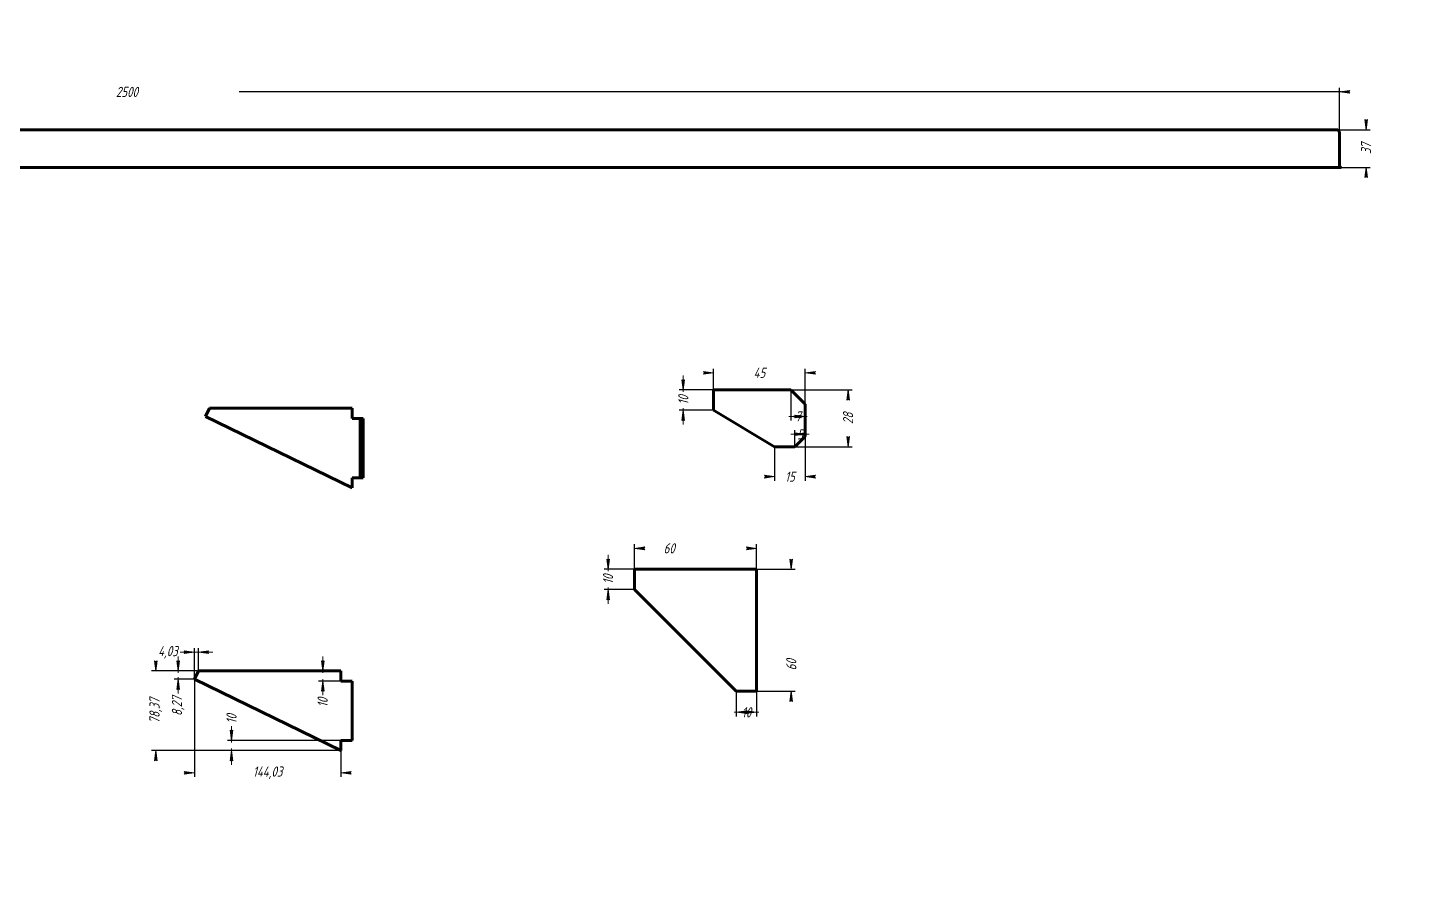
# Model space of a CAD drawing. Header units: millimetres. Extents: x -26 to 4200, y -4187 to 552.
# Drawn here: x 2499 to 3184, y 0 to 415 of the extents above; entities that cross this region are included whole.
import ezdxf

# ---------------------------------------------------------------- set-up
doc = ezdxf.new("R2010")
doc.units = ezdxf.units.MM
doc.linetypes.add('K5LT_BASIC', pattern=[0])
doc.linetypes.add('K5LT_THIN', pattern=[0])
doc.layers.add('Системный слой', color=7, linetype='Continuous')
doc.layers.add('Системный слой (1)', color=7, linetype='Continuous', true_color=0x909090)
doc.styles.add('KDIMTEXTSTYLE', font='GOST_AU.SHX', dxfattribs={"width": 0.96, "oblique": 15, "height": 5})
doc.dimstyles.new('KDIMSTYLE (0.50)', dxfattribs={"dimtxt": 5, "dimasz": 1, "dimexe": 2, "dimexo": 0, "dimgap": 1, "dimtad": 1, "dimlfac": 2, "dimtxsty": 'KDIMTEXTSTYLE', "dimsah": 1, "dimcen": 0, "dimdle": 1, "dimadec": 0, "dimazin": 0, "dimtfac": 0.667, "dimtmove": 0, "dimatfit": 3, "dimfxl": 1, "dimtvp": 1, "dimtolj": 1, "dimtzin": 0, "dimarcsym": 0})
doc.dimstyles.new('KDIMSTYLE (1.00)', dxfattribs={"dimtxt": 5, "dimasz": 1, "dimexe": 2, "dimexo": 0, "dimgap": 1, "dimtad": 1, "dimtxsty": 'KDIMTEXTSTYLE', "dimsah": 1, "dimcen": 0, "dimdle": 1, "dimadec": 0, "dimazin": 0, "dimtfac": 0.667, "dimtmove": 0, "dimatfit": 3, "dimfxl": 1, "dimtvp": 1, "dimtolj": 1, "dimtzin": 0, "dimarcsym": 0})

# ---------------------------------------------------------------- blocks, each defined once
blk = doc.blocks.new('KDIMARROW_01')
at = {"layer": 'Системный слой'}
blk.add_hatch(color=0, dxfattribs=at).paths.add_polyline_path([(-5, -0.6582624912261956), (0, 0), (-5, 0.658262491226197), (-4.5, 5.51091059616309e-16)])
at = {"layer": 'Системный слой', "color": 0, "linetype": 'K5LT_THIN', "lineweight": 18}
for p, q in [((-4.5, 5.51091059616309e-16), (-5, 0.658262491226197)), ((-5, 0.658262491226197), (0, 0)), ((0, 0), (-5, -0.6582624912261956)), ((-5, -0.6582624912261956), (-4.5, 5.51091059616309e-16))]:
    blk.add_line(p, q, dxfattribs=at)
at = {"layer": 'Системный слой (1)', "color": 0, "linetype": 'K5LT_THIN', "lineweight": 18}
blk.add_line((0, 0), (-1, 0), dxfattribs=at)
blk = doc.blocks.new('KDIMARROW_02')
at = {"layer": 'Системный слой'}
blk.add_hatch(color=0, dxfattribs=at).paths.add_polyline_path([(4.5, -5.51091059616309e-16), (5, 0.6582624912261956), (0, 0), (5, -0.658262491226197)])
at = {"layer": 'Системный слой', "color": 0, "linetype": 'K5LT_THIN', "lineweight": 18}
for p, q in [((5, 0.6582624912261956), (0, 0)), ((0, 0), (5, -0.658262491226197)), ((0, 0), (7, -8.572527594031472e-16)), ((4.5, -5.51091059616309e-16), (5, 0.6582624912261956)), ((5, -0.658262491226197), (4.5, -5.51091059616309e-16))]:
    blk.add_line(p, q, dxfattribs=at)
at = {"layer": 'Системный слой (1)', "color": 0, "linetype": 'K5LT_THIN', "lineweight": 18}
blk.add_line((0, 0), (-1, 0), dxfattribs=at)

msp = doc.modelspace()

# ---------------------------------------------------------------- linework, layer by layer
at = {"layer": 'Системный слой (1)', "color": 5, "linetype": 'K5LT_BASIC', "lineweight": 60, "true_color": 0x0000ff}
for p, q in [((1895.621344200035, 364.9704650462862), (3142.621344200163, 364.9704650462862)), ((3144.121344200099, 363.4704650462862), (3144.121344200099, 347.2204650462862)), ((1893.371344200032, 346.4704650462862), (3144.871344200166, 346.4704650462862)), ((2874.475714321802, 237.0803620495057), (2836.475714321802, 237.0803620495057)), ((2836.475714321802, 237.0803620495057), (2836.475714321802, 227.0803620495057)), ((2881.475714321802, 230.0803620494838), (2874.475714321802, 237.0803620495057)), ((2586.781748141243, 223.9447600649495), (2588.794651762044, 228.0803620494963)), ((2588.794651762044, 228.0803620494963), (2658.794651762044, 228.0803620494963)), ((2658.794651762044, 228.0803620494963), (2658.794651762044, 223.0803620494963)), ((2836.475714321802, 227.0803620495057), (2866.475714321802, 209.0803620494878)), ((2881.475714321802, 214.0803620494878), (2881.475714321802, 230.0803620494838)), ((2658.794651762044, 188.8942317539379), (2586.781748141243, 223.9447600649495)), ((2662.794651762044, 223.0803620494963), (2658.794651762044, 223.0803620494963)), ((2664.294651762043, 223.0803620494963), (2662.794651762044, 223.0803620494963)), ((2662.794651762044, 223.0803620494963), (2662.794651762044, 214.5803620494963)), ((2664.294651762043, 223.0803620494963), (2664.294651762043, 214.5803620494963)), ((2664.294651762043, 214.5803620494963), (2662.794651762044, 214.5803620494963)), ((2662.794651762044, 214.5803620494963), (2662.794651762044, 202.394231753938)), ((2664.294651762043, 214.5803620494963), (2664.294651762043, 202.394231753938)), ((2876.475714321802, 209.0803620494868), (2881.475714321802, 214.0803620494878)), ((2866.475714321802, 209.0803620494878), (2876.475714321802, 209.0803620494868)), ((2664.294651762043, 202.394231753938), (2662.794651762044, 202.394231753938)), ((2662.794651762044, 202.394231753938), (2662.794651762044, 193.8942317539384)), ((2664.294651762043, 202.394231753938), (2664.294651762043, 193.8942317539384)), ((2658.794651762044, 193.8942317539384), (2658.794651762044, 188.8942317539379)), ((2658.794651762044, 193.8942317539384), (2662.794651762044, 193.8942317539384)), ((2664.294651762043, 193.8942317539384), (2662.794651762044, 193.8942317539384)), ((2797.634057416773, 148.9326963886049), (2797.634057416773, 138.9326963886049)), ((2857.634057416773, 148.9326963886049), (2797.634057416773, 148.9326963886049)), ((2857.634057416773, 88.93269638860477), (2857.634057416773, 148.9326963886049)), ((2797.634057416773, 138.9326963886049), (2847.634057416773, 88.93269638860477)), ((2581.281748141242, 94.79446107762055), (2583.294651762042, 98.93006306216733)), ((2583.294651762042, 98.93006306216733), (2653.294651762042, 98.93006306216733)), ((2653.294651762042, 98.93006306216733), (2653.294651762042, 93.93006306216733)), ((2653.294651762042, 59.74393276660948), (2581.281748141242, 94.79446107762055)), ((2658.794651762042, 93.93006306216733), (2653.294651762042, 93.93006306216733)), ((2658.794651762042, 64.74393276660948), (2658.794651762042, 93.93006306216733)), ((2847.634057416773, 88.93269638860477), (2857.634057416773, 88.93269638860477)), ((2653.294651762042, 64.74393276660948), (2653.294651762042, 59.74393276660948)), ((2653.294651762042, 64.74393276660948), (2658.794651762042, 64.74393276660948))]:
    msp.add_line(p, q, dxfattribs=at)
for centre, radius, start, end in [((3142.621344200099, 363.4704650462862), 1.500000000000059, 0, 89.99999999755082), ((3144.871344200099, 347.2204650462862), 0.7499999999999738, 180, 270.0000000051242)]:
    msp.add_arc(centre, radius, start, end, dxfattribs=at)

# ---------------------------------------------------------------- dimensions: what is measured, and where the dimension line sits
at = {"layer": 'Системный слой (1)', "color": 7}
for base, p1, p2, location, dimstyle, override in [((1894.121344200099, 383.5626463287542), (3144.121344200099, 347.2204650462862), (1894.121344200099, 347.2204650462862), (2548.121344200099, 383.5626463287542), 'KDIMSTYLE (0.50)', {"dimexo": 0, "dimpost": '\\H5.0;\\W0.965;\\Q15;<>', "dimblk1": 'KDIMARROW_01', "dimblk2": 'KDIMARROW_01', "dimse1": 0, "dimse2": 0, "dimclrt": 7, "dimtolj": 1}), ((2836.475714321802, 245.4707639898753), (2881.475714321802, 230.0803620494838), (2836.475714321802, 237.0803620495057), (2858.975714321802, 245.4707639898753), 'KDIMSTYLE (1.00)', {"dimexo": 0, "dimpost": '\\H5.0;\\W0.965;\\Q15;<>', "dimblk1": 'KDIMARROW_01', "dimblk2": 'KDIMARROW_01', "dimse1": 0, "dimse2": 0, "dimclrt": 7, "dimtolj": 1}), ((2874.475714321802, 224.0291438053252), (2881.475714321802, 230.0803620494838), (2874.475714321802, 237.0803620495057), (2877.975714321802, 224.0291438053252), 'KDIMSTYLE (1.00)', {"dimexo": 0, "dimpost": '\\H5.0;\\W0.965;\\Q15;<>', "dimblk1": 'KDIMARROW_02', "dimblk2": 'KDIMARROW_02', "dimse1": 0, "dimse2": 0, "dimclrt": 7, "dimtolj": 1}), ((2876.475714321802, 215.2253045711556), (2881.475714321802, 214.0803620494878), (2876.475714321802, 209.0803620494868), (2878.975714321802, 215.2253045711556), 'KDIMSTYLE (1.00)', {"dimexo": 0, "dimpost": '\\H5.0;\\W0.965;\\Q15;<>', "dimblk1": 'KDIMARROW_02', "dimblk2": 'KDIMARROW_02', "dimse1": 0, "dimse2": 0, "dimclrt": 7, "dimtolj": 1}), ((2866.475714321802, 194.412165894063), (2881.475714321802, 214.0803620494878), (2866.475714321802, 209.0803620494878), (2873.975714321802, 194.412165894063), 'KDIMSTYLE (1.00)', {"dimexo": 0, "dimpost": '\\H5.0;\\W0.965;\\Q15;<>', "dimblk1": 'KDIMARROW_01', "dimblk2": 'KDIMARROW_01', "dimse1": 0, "dimse2": 0, "dimclrt": 7, "dimtolj": 1}), ((2857.634057416773, 159.1794474563919), (2797.634057416773, 148.9326963886049), (2857.634057416773, 148.9326963886049), (2814.634057416773, 159.1794474563919), 'KDIMSTYLE (1.00)', {"dimexo": 0, "dimpost": '\\H5.0;\\W0.965;\\Q15;<>', "dimblk1": 'KDIMARROW_01', "dimblk2": 'KDIMARROW_01', "dimse1": 0, "dimse2": 0, "dimclrt": 7, "dimtolj": 1}), ((2581.281748141242, 108.0623487646593), (2583.294651762042, 98.93006306216733), (2581.281748141242, 94.79446107762055), (2568.286518497258, 108.0623487646593), 'KDIMSTYLE (0.50)', {"dimexo": 0, "dimpost": '\\H5.0;\\W0.965;\\Q15;<>', "dimblk1": 'KDIMARROW_02', "dimblk2": 'KDIMARROW_02', "dimse1": 0, "dimse2": 0, "dimclrt": 7, "dimtolj": 1}), ((2581.281748141242, 48.86495123305394), (2653.294651762042, 59.74393276660948), (2581.281748141242, 94.79446107762055), (2617.288199951642, 48.86495123305394), 'KDIMSTYLE (0.50)', {"dimexo": 0, "dimpost": '\\H5.0;\\W0.965;\\Q15;<>', "dimblk1": 'KDIMARROW_01', "dimblk2": 'KDIMARROW_01', "dimse1": 0, "dimse2": 0, "dimclrt": 7, "dimtolj": 1}), ((2847.634057416773, 78.56720943412802), (2857.634057416773, 88.93269638860477), (2847.634057416773, 88.93269638860477), (2852.634057416773, 78.56720943412802), 'KDIMSTYLE (1.00)', {"dimexo": 0, "dimpost": '\\H5.0;\\W0.965;\\Q15;<>', "dimblk1": 'KDIMARROW_02', "dimblk2": 'KDIMARROW_02', "dimse1": 0, "dimse2": 0, "dimclrt": 7, "dimtolj": 1})]:
    msp.add_linear_dim(base=base, p1=p1, p2=p2, location=location, dimstyle=dimstyle, override=override, dxfattribs=at).render()
for base, p1, p2, location, dimstyle, override in [((3157.146452558013, 346.4704650462862), (3142.621344200163, 364.9704650462862), (3144.871344200166, 346.4704650462862), (3157.146452558013, 355.7204650462862), 'KDIMSTYLE (0.50)', {"dimexo": 0, "dimpost": '\\H5.0;\\W0.965;\\Q15;<>', "dimblk1": 'KDIMARROW_01', "dimblk2": 'KDIMARROW_01', "dimse1": 0, "dimse2": 0, "dimclrt": 7, "dimtolj": 1}), ((2821.572575392619, 237.0803620495057), (2836.475714321802, 227.0803620495057), (2836.475714321802, 237.0803620495057), (2821.572575392619, 232.0803620495057), 'KDIMSTYLE (1.00)', {"dimexo": 0, "dimpost": '\\H5.0;\\W0.965;\\Q15;<>', "dimblk1": 'KDIMARROW_02', "dimblk2": 'KDIMARROW_02', "dimse1": 0, "dimse2": 0, "dimclrt": 7, "dimtolj": 1}), ((2902.555925474266, 237.0803620495057), (2876.475714321802, 209.0803620494868), (2874.475714321802, 237.0803620495057), (2902.555925474266, 223.0803620494962), 'KDIMSTYLE (1.00)', {"dimexo": 0, "dimpost": '\\H5.0;\\W0.965;\\Q15;<>', "dimblk1": 'KDIMARROW_01', "dimblk2": 'KDIMARROW_01', "dimse1": 0, "dimse2": 0, "dimclrt": 7, "dimtolj": 1}), ((2784.613034599476, 148.9326963886049), (2797.634057416773, 138.9326963886049), (2797.634057416773, 148.9326963886049), (2784.613034599476, 143.9326963886049), 'KDIMSTYLE (1.00)', {"dimexo": 0, "dimpost": '\\H5.0;\\W0.965;\\Q15;<>', "dimblk1": 'KDIMARROW_02', "dimblk2": 'KDIMARROW_02', "dimse1": 0, "dimse2": 0, "dimclrt": 7, "dimtolj": 1}), ((2874.640342963211, 88.93269638860477), (2857.634057416773, 148.9326963886049), (2857.634057416773, 88.93269638860477), (2874.640342963211, 101.9326963886048), 'KDIMSTYLE (1.00)', {"dimexo": 0, "dimpost": '\\H5.0;\\W0.965;\\Q15;<>', "dimblk1": 'KDIMARROW_01', "dimblk2": 'KDIMARROW_01', "dimse1": 0, "dimse2": 0, "dimclrt": 7, "dimtolj": 1}), ((2573.294651762042, 98.93006306216733), (2581.281748141242, 94.79446107762055), (2583.294651762042, 98.93006306216733), (2573.294651762042, 81.58871679802303), 'KDIMSTYLE (0.50)', {"dimexo": 0, "dimpost": '\\H5.0;\\W0.965;\\Q15;<>', "dimblk1": 'KDIMARROW_02', "dimblk2": 'KDIMARROW_02', "dimse1": 0, "dimse2": 0, "dimclrt": 7, "dimtolj": 1}), ((2644.348057135793, 98.93006306216733), (2653.294651762042, 93.93006306216733), (2653.294651762042, 98.93006306216733), (2644.348057135793, 83.37423019931333), 'KDIMSTYLE (0.50)', {"dimexo": 0, "dimpost": '\\H5.0;\\W0.965;\\Q15;<>', "dimblk1": 'KDIMARROW_02', "dimblk2": 'KDIMARROW_02', "dimse1": 0, "dimse2": 0, "dimclrt": 7, "dimtolj": 1}), ((2562.28328983286, 59.74393276660948), (2653.294651762042, 98.93006306216733), (2653.294651762042, 59.74393276660948), (2562.28328983286, 79.3369979143884), 'KDIMSTYLE (0.50)', {"dimexo": 0, "dimpost": '\\H5.0;\\W0.965;\\Q15;<>', "dimblk1": 'KDIMARROW_01', "dimblk2": 'KDIMARROW_01', "dimse1": 0, "dimse2": 0, "dimclrt": 7, "dimtolj": 1}), ((2599.550754488133, 64.74393276660948), (2653.294651762042, 59.74393276660948), (2653.294651762042, 64.74393276660948), (2599.550754488133, 75.29976562946348), 'KDIMSTYLE (0.50)', {"dimexo": 0, "dimpost": '\\H5.0;\\W0.965;\\Q15;<>', "dimblk1": 'KDIMARROW_02', "dimblk2": 'KDIMARROW_02', "dimse1": 0, "dimse2": 0, "dimclrt": 7, "dimtolj": 1})]:
    msp.add_linear_dim(base=base, p1=p1, p2=p2, angle=90, location=location, dimstyle=dimstyle, override=override, dxfattribs=at).render()

doc.saveas('drawing.dxf')
